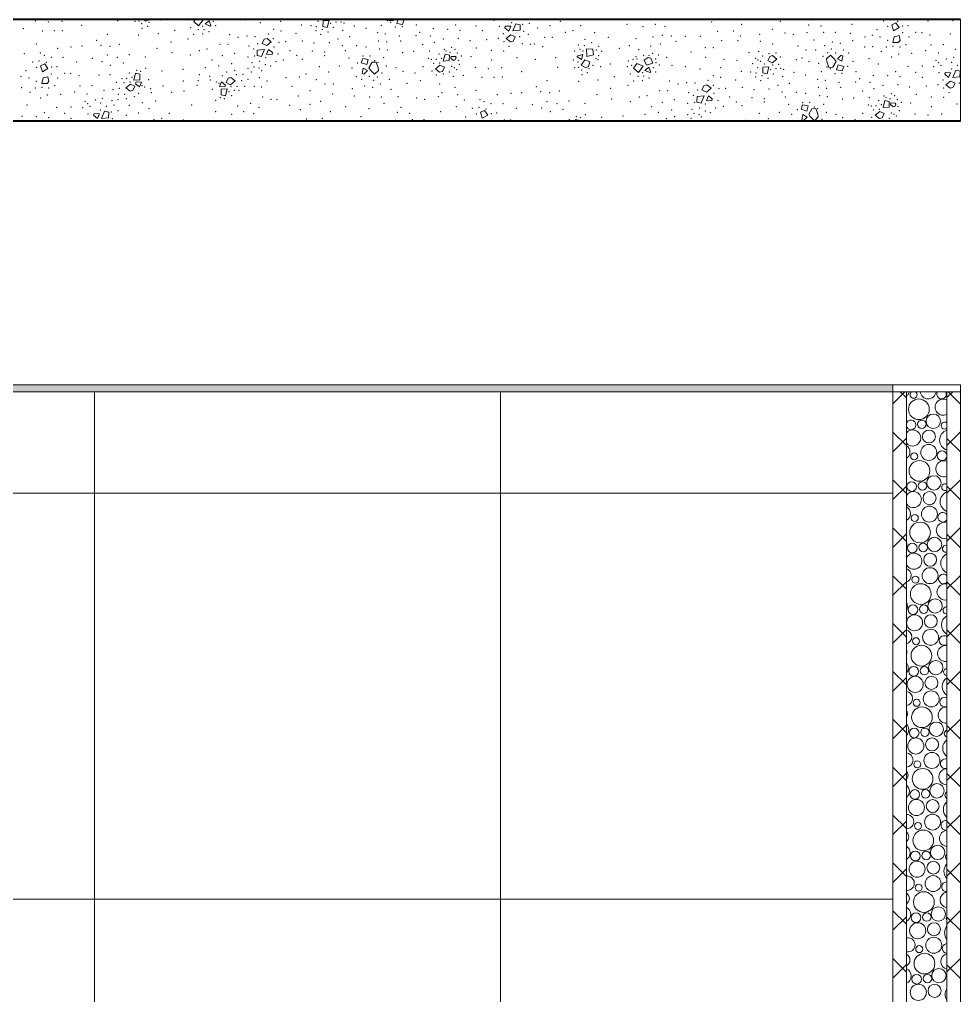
# Model space of a CAD drawing. Header units: metres. Extents: x -1.8 to 75.3, y -2 to 2.8.
# Drawn here: x 61.133 to 62.523, y 0.32 to 1.762 of the extents above; entities that cross this region are included whole.
import ezdxf

# ---------------------------------------------------------------- set-up
doc = ezdxf.new("R2010")
doc.units = ezdxf.units.M
doc.header["$MEASUREMENT"] = 0
for name, color, linetype in [('FORRO.EXEC', 7, 'Continuous'), ('LAJES.EST', 7, 'Continuous'), ('PAREDE CONSTRUIR', 7, 'Continuous')]:
    doc.layers.add(name, color=color, linetype=linetype)
for name, color, linetype, lineweight in [('FORRO.EXEC_Caneta_No__241', 7, 'Continuous', 13), ('LAJES.EST_Caneta_No__1', 7, 'Continuous', 40), ('LAJES.EST_Caneta_No__241', 7, 'Continuous', 13), ('PAREDE CONSTRUIR_Caneta_No__241', 7, 'Continuous', 13), ('PAREDE CONSTRUIR_Caneta_No__83', 84, 'Continuous', 0)]:
    doc.layers.add(name, color=color, linetype=linetype, lineweight=lineweight)
for name, color, linetype, lineweight, true_color in [('LAJES.EST_Caneta_No__97', 7, 'Continuous', 13, 0x6b6b6b), ('PAREDE CONSTRUIR_Caneta_No__96', 7, 'Continuous', 0, 0xb6b6b6), ('PAREDE CONSTRUIR_Caneta_No__97', 7, 'Continuous', 13, 0x6b6b6b)]:
    doc.layers.add(name, color=color, linetype=linetype, lineweight=lineweight, true_color=true_color)
pattern_1 = [(45, (11.349364, -1.938244), (-0.03535534, 0.03535534), []), (135, (11.349364, -1.938244), (0.03535534, 0.03535534), [])]

# ---------------------------------------------------------------- blocks, each defined once
blk = doc.blocks.new('*X214', base_point=(11.3494, -1.9382))
at = {"layer": 'LAJES.EST_Caneta_No__241', "color": 7, "linetype": 'Continuous', "lineweight": 13}
for p, q in [((61.32, 1.7592), (61.3154, 1.7618)), ((61.3239, 1.7608), (61.32, 1.7592)), ((61.3242, 1.7618), (61.3239, 1.7608)), ((61.3907, 1.7586), (61.3927, 1.7618)), ((61.4047, 1.7612), (61.3978, 1.7522)), ((61.4035, 1.7618), (61.4047, 1.7612)), ((61.4074, 1.7552), (61.4133, 1.7599)), ((61.4133, 1.7599), (61.416, 1.7528)), ((61.5814, 1.7516), (61.5817, 1.7599)), ((61.5817, 1.7599), (61.5904, 1.7605)), ((61.5904, 1.7605), (61.5879, 1.7502)), ((61.6784, 1.7618), (61.6791, 1.7597)), ((61.6791, 1.7597), (61.6851, 1.7601)), ((61.6851, 1.7601), (61.6861, 1.7618)), ((61.6906, 1.7559), (61.6922, 1.7618)), ((61.6979, 1.7618), (61.7011, 1.7607)), ((61.6988, 1.7544), (61.7011, 1.7607)), ((61.3907, 1.7586), (61.3978, 1.7522)), ((61.415, 1.7519), (61.4074, 1.7552)), ((61.416, 1.7528), (61.415, 1.7519)), ((61.5814, 1.7516), (61.5879, 1.7502)), ((61.6988, 1.7544), (61.6906, 1.7559)), ((61.8503, 1.7495), (61.8509, 1.7521)), ((61.8561, 1.7447), (61.8503, 1.7495)), ((61.8509, 1.7521), (61.8589, 1.7518)), ((61.8589, 1.7518), (61.8561, 1.7447)), ((61.8622, 1.7448), (61.8664, 1.7555)), ((61.8726, 1.7458), (61.8622, 1.7448)), ((61.8729, 1.7541), (61.8664, 1.7555)), ((61.8729, 1.7541), (61.8726, 1.7458)), ((62.4279, 1.7567), (62.4218, 1.7539)), ((62.4245, 1.745), (62.4218, 1.7539)), ((62.4326, 1.7498), (62.4245, 1.745)), ((62.4279, 1.7567), (62.4326, 1.7498)), ((61.4916, 1.7263), (61.4947, 1.7327)), ((61.4947, 1.7327), (61.4988, 1.7337)), ((61.4988, 1.7337), (61.5051, 1.7287)), ((61.8589, 1.7393), (61.852, 1.7337)), ((61.8584, 1.7287), (61.852, 1.7337)), ((61.8589, 1.7393), (61.8655, 1.7361)), ((61.8655, 1.7361), (61.8625, 1.7297)), ((62.4255, 1.7364), (62.4235, 1.7278)), ((62.4255, 1.7364), (62.4328, 1.7379)), ((62.4342, 1.7309), (62.4315, 1.7276)), ((62.4328, 1.7379), (62.4342, 1.7309)), ((61.4842, 1.7084), (61.4845, 1.7167)), ((61.4845, 1.7167), (61.495, 1.7176)), ((61.495, 1.7176), (61.4907, 1.7069)), ((61.4983, 1.7232), (61.4916, 1.7263)), ((61.4982, 1.7107), (61.5011, 1.7177)), ((61.4983, 1.7232), (61.5051, 1.7287)), ((61.5011, 1.7177), (61.5069, 1.7129)), ((61.8625, 1.7297), (61.8584, 1.7287)), ((61.9711, 1.7071), (61.9707, 1.7184)), ((61.9802, 1.7179), (61.9707, 1.7184)), ((61.9802, 1.7179), (61.9812, 1.7096)), ((62.4315, 1.7276), (62.4235, 1.7278)), ((61.4842, 1.7084), (61.4907, 1.7069)), ((61.5062, 1.7103), (61.4982, 1.7107)), ((61.5069, 1.7129), (61.5062, 1.7103)), ((61.6403, 1.7042), (61.638, 1.698)), ((61.6403, 1.7042), (61.6485, 1.7028)), ((61.6485, 1.7028), (61.6465, 1.6951)), ((61.7593, 1.7004), (61.7619, 1.7107)), ((61.7684, 1.7093), (61.7619, 1.7107)), ((61.7684, 1.7093), (61.768, 1.701)), ((61.7702, 1.7046), (61.7709, 1.7073)), ((61.7743, 1.7013), (61.7702, 1.7046)), ((61.7709, 1.7073), (61.7772, 1.707)), ((61.7743, 1.7013), (61.777, 1.7023)), ((61.7782, 1.7054), (61.777, 1.7023)), ((61.7782, 1.7054), (61.7772, 1.707)), ((61.957, 1.7065), (61.9571, 1.7078)), ((61.9635, 1.7027), (61.957, 1.7065)), ((61.9571, 1.7078), (61.9652, 1.71)), ((61.9682, 1.7024), (61.9628, 1.6945)), ((61.9652, 1.71), (61.9635, 1.7027)), ((61.9682, 1.7024), (61.9758, 1.699)), ((61.9812, 1.7096), (61.9711, 1.7071)), ((62.0559, 1.7018), (62.0618, 1.7058)), ((62.0597, 1.6944), (62.0559, 1.7018)), ((62.0618, 1.7058), (62.0658, 1.7047)), ((62.0658, 1.7047), (62.0688, 1.6972)), ((62.2386, 1.701), (62.2417, 1.7073)), ((62.2417, 1.7073), (62.2458, 1.7084)), ((62.2453, 1.6978), (62.2521, 1.7033)), ((62.2458, 1.7084), (62.2521, 1.7033)), ((62.3255, 1.7037), (62.3313, 1.7093)), ((62.3259, 1.6995), (62.3255, 1.7037)), ((62.3313, 1.7093), (62.3374, 1.703)), ((62.3374, 1.703), (62.3395, 1.6995)), ((62.3416, 1.7038), (62.3471, 1.7089)), ((62.3482, 1.7001), (62.3416, 1.7038)), ((62.3471, 1.7089), (62.3497, 1.7079)), ((62.3497, 1.7079), (62.3482, 1.7001)), ((61.1703, 1.6961), (61.1642, 1.6933)), ((61.167, 1.6844), (61.1642, 1.6933)), ((61.175, 1.6892), (61.167, 1.6844)), ((61.1703, 1.6961), (61.175, 1.6892)), ((61.6465, 1.6951), (61.638, 1.698)), ((61.6393, 1.6821), (61.6407, 1.69)), ((61.6407, 1.69), (61.6473, 1.6862)), ((61.654, 1.6986), (61.6494, 1.6906)), ((61.6516, 1.6871), (61.6494, 1.6906)), ((61.6577, 1.6808), (61.6516, 1.6871)), ((61.66, 1.6989), (61.654, 1.6986)), ((61.663, 1.6905), (61.66, 1.6989)), ((61.663, 1.6905), (61.6635, 1.6863)), ((61.7543, 1.6945), (61.7475, 1.6889)), ((61.7538, 1.6839), (61.7475, 1.6889)), ((61.7543, 1.6945), (61.761, 1.6913)), ((61.761, 1.6913), (61.7579, 1.685)), ((61.768, 1.701), (61.7593, 1.7004)), ((61.9699, 1.6906), (61.9628, 1.6945)), ((61.9737, 1.6922), (61.9699, 1.6906)), ((61.9758, 1.699), (61.9737, 1.6922)), ((62.0405, 1.69), (62.045, 1.697)), ((62.0405, 1.69), (62.0476, 1.6836)), ((62.045, 1.697), (62.0545, 1.6926)), ((62.0545, 1.6926), (62.0476, 1.6836)), ((62.0572, 1.6866), (62.0631, 1.6913)), ((62.0597, 1.6944), (62.0688, 1.6972)), ((62.0631, 1.6913), (62.0658, 1.6842)), ((62.2312, 1.683), (62.2316, 1.6913)), ((62.2316, 1.6913), (62.2403, 1.6919)), ((62.2403, 1.6919), (62.2377, 1.6816)), ((62.2453, 1.6978), (62.2386, 1.701)), ((62.3259, 1.6995), (62.3289, 1.6911)), ((62.3289, 1.6911), (62.3349, 1.6915)), ((62.3349, 1.6915), (62.3395, 1.6995)), ((62.3404, 1.6873), (62.3425, 1.695)), ((62.3486, 1.6858), (62.3404, 1.6873)), ((62.3425, 1.695), (62.3509, 1.6921)), ((62.3486, 1.6858), (62.3509, 1.6921)), ((61.168, 1.6758), (61.1659, 1.6672)), ((61.168, 1.6758), (61.1752, 1.6773)), ((61.1752, 1.6773), (61.1766, 1.6703)), ((61.302, 1.6722), (61.3046, 1.6825)), ((61.3107, 1.6727), (61.302, 1.6722)), ((61.3111, 1.681), (61.3046, 1.6825)), ((61.3111, 1.681), (61.3107, 1.6727)), ((61.4383, 1.6686), (61.4414, 1.675)), ((61.4414, 1.675), (61.4455, 1.676)), ((61.4455, 1.676), (61.4518, 1.671)), ((61.6418, 1.6811), (61.6393, 1.6821)), ((61.6473, 1.6862), (61.6418, 1.6811)), ((61.6635, 1.6863), (61.6577, 1.6808)), ((61.7579, 1.685), (61.7538, 1.6839)), ((62.0648, 1.6833), (62.0572, 1.6866)), ((62.0658, 1.6842), (62.0648, 1.6833)), ((62.2312, 1.683), (62.2377, 1.6816)), ((62.5001, 1.6809), (62.5008, 1.6835)), ((62.5059, 1.6761), (62.5001, 1.6809)), ((62.5008, 1.6835), (62.5087, 1.6832)), ((62.5087, 1.6832), (62.5059, 1.6761)), ((62.512, 1.6762), (62.5163, 1.6869)), ((62.5224, 1.6772), (62.512, 1.6762)), ((62.5228, 1.6855), (62.5163, 1.6869)), ((62.5228, 1.6855), (62.5224, 1.6772)), ((61.174, 1.667), (61.1659, 1.6672)), ((61.1766, 1.6703), (61.174, 1.667)), ((61.297, 1.6663), (61.2902, 1.6607)), ((61.2965, 1.6557), (61.2902, 1.6607)), ((61.297, 1.6663), (61.3037, 1.6631)), ((61.3037, 1.6631), (61.3006, 1.6567)), ((61.3046, 1.6669), (61.3053, 1.6695)), ((61.3104, 1.6621), (61.3046, 1.6669)), ((61.3053, 1.6695), (61.3132, 1.6691)), ((61.3132, 1.6691), (61.3104, 1.6621)), ((61.4288, 1.6626), (61.4316, 1.6696)), ((61.4367, 1.6622), (61.4288, 1.6626)), ((61.4309, 1.6507), (61.4313, 1.659)), ((61.4313, 1.659), (61.44, 1.6595)), ((61.4316, 1.6696), (61.4374, 1.6648)), ((61.4374, 1.6648), (61.4367, 1.6622)), ((61.44, 1.6595), (61.4374, 1.6492)), ((61.445, 1.6654), (61.4383, 1.6686)), ((61.445, 1.6654), (61.4518, 1.671)), ((62.1414, 1.6577), (62.1445, 1.6641)), ((62.1445, 1.6641), (62.1486, 1.6651)), ((62.1481, 1.6546), (62.1549, 1.6601)), ((62.1486, 1.6651), (62.1549, 1.6601)), ((62.5087, 1.6707), (62.5019, 1.6651)), ((62.5082, 1.6601), (62.5019, 1.6651)), ((62.5123, 1.6611), (62.5082, 1.6601)), ((62.5087, 1.6707), (62.5153, 1.6675)), ((62.5153, 1.6675), (62.5123, 1.6611)), ((61.3006, 1.6567), (61.2965, 1.6557)), ((61.4309, 1.6507), (61.4374, 1.6492)), ((62.134, 1.6398), (62.1343, 1.6481)), ((62.1343, 1.6481), (62.1448, 1.649)), ((62.1448, 1.649), (62.1405, 1.6384)), ((62.1481, 1.6546), (62.1414, 1.6577)), ((62.1481, 1.6421), (62.1509, 1.6491)), ((62.1509, 1.6491), (62.1567, 1.6444)), ((62.1567, 1.6444), (62.156, 1.6417)), ((62.134, 1.6398), (62.1405, 1.6384)), ((62.156, 1.6417), (62.1481, 1.6421)), ((62.2901, 1.6356), (62.2879, 1.6294)), ((62.2963, 1.6265), (62.2879, 1.6294)), ((62.2901, 1.6356), (62.2983, 1.6342)), ((62.2983, 1.6342), (62.2963, 1.6265)), ((62.3039, 1.63), (62.2993, 1.622)), ((62.3099, 1.6303), (62.3039, 1.63)), ((62.3128, 1.6219), (62.3099, 1.6303)), ((62.4091, 1.6318), (62.4117, 1.6421)), ((62.4178, 1.6324), (62.4091, 1.6318)), ((62.4182, 1.6407), (62.4117, 1.6421)), ((62.4182, 1.6407), (62.4178, 1.6324)), ((62.42, 1.636), (62.4207, 1.6387)), ((62.4241, 1.6327), (62.42, 1.636)), ((62.4207, 1.6387), (62.427, 1.6384)), ((62.4241, 1.6327), (62.4268, 1.6337)), ((62.4281, 1.6368), (62.4268, 1.6337)), ((62.4281, 1.6368), (62.427, 1.6384)), ((61.2425, 1.6203), (61.2432, 1.6229)), ((61.2483, 1.6156), (61.2425, 1.6203)), ((61.2432, 1.6229), (61.2511, 1.6226)), ((61.2511, 1.6226), (61.2483, 1.6156)), ((61.2544, 1.6156), (61.2587, 1.6263)), ((61.2648, 1.6166), (61.2544, 1.6156)), ((61.2652, 1.6249), (61.2587, 1.6263)), ((61.2652, 1.6249), (61.2648, 1.6166)), ((61.8201, 1.6275), (61.8141, 1.6247)), ((61.8168, 1.6158), (61.8141, 1.6247)), ((61.8249, 1.6206), (61.8168, 1.6158)), ((61.8201, 1.6275), (61.8249, 1.6206)), ((62.2891, 1.6135), (62.2906, 1.6214)), ((62.2906, 1.6214), (62.2971, 1.6176)), ((62.2971, 1.6176), (62.2916, 1.6125)), ((62.3014, 1.6185), (62.2993, 1.622)), ((62.3075, 1.6122), (62.3014, 1.6185)), ((62.3133, 1.6178), (62.3075, 1.6122)), ((62.3128, 1.6219), (62.3133, 1.6178)), ((62.4041, 1.6259), (62.3973, 1.6203)), ((62.4036, 1.6153), (62.3973, 1.6203)), ((62.4077, 1.6164), (62.4036, 1.6153)), ((62.4041, 1.6259), (62.4108, 1.6227)), ((62.4108, 1.6227), (62.4077, 1.6164)), ((61.9539, 1.6118), (61.9544, 1.6139)), ((61.9609, 1.6124), (61.9544, 1.6139)), ((61.9609, 1.6124), (61.9609, 1.6118)), ((62.2916, 1.6125), (62.2891, 1.6135))]:
    blk.add_line(p, q, dxfattribs=at)
for p in [(61.1566, 1.7596), (61.1958, 1.7593), (61.2782, 1.7599), (61.3038, 1.7591), (61.3097, 1.7595), (61.3418, 1.7608), (61.3816, 1.7608), (61.4197, 1.7591), (61.4671, 1.7608), (61.6765, 1.7602), (61.7067, 1.7613), (61.796, 1.7613), (61.8341, 1.7605), (62.0949, 1.7613), (62.3044, 1.761), (62.4101, 1.7598), (62.4195, 1.7611), (62.4752, 1.7597), (62.5124, 1.7601), (61.139, 1.748), (61.1668, 1.7448), (61.1759, 1.7579), (61.1845, 1.7451), (61.1964, 1.7452), (61.2252, 1.7533), (61.3138, 1.7557), (61.3142, 1.7487), (61.3224, 1.7518), (61.3246, 1.7577), (61.3622, 1.746), (61.3859, 1.7499), (61.3972, 1.7466), (61.4038, 1.7517), (61.4057, 1.7468), (61.4231, 1.7529), (61.4888, 1.7571), (61.5086, 1.7472), (61.5192, 1.7591), (61.5194, 1.7448), (61.5497, 1.7538), (61.5638, 1.7529), (61.5711, 1.7455), (61.5717, 1.7512), (61.574, 1.759), (61.5804, 1.7475), (61.5931, 1.7563), (61.5968, 1.7501), (61.6009, 1.7579), (61.6081, 1.7582), (61.6108, 1.7458), (61.6125, 1.7567), (61.6277, 1.7523), (61.6449, 1.7486), (61.6678, 1.7534), (61.6815, 1.7576), (61.6884, 1.7506), (61.6987, 1.751), (61.7193, 1.7535), (61.7446, 1.748), (61.7658, 1.7473), (61.7776, 1.7535), (61.784, 1.7458), (61.8074, 1.7523), (61.8171, 1.7451), (61.8421, 1.7516), (61.8604, 1.7571), (61.8764, 1.7544), (61.8866, 1.7561), (61.8989, 1.7491), (61.9169, 1.7527), (61.9322, 1.7591), (61.9508, 1.7451), (61.9621, 1.7525), (62.0308, 1.7545), (62.0545, 1.751), (62.0723, 1.7548), (62.0869, 1.7517), (62.1557, 1.7579), (62.188, 1.745), (62.2, 1.7546), (62.2454, 1.7474), (62.2574, 1.7591), (62.2993, 1.7536), (62.3175, 1.7522), (62.3633, 1.7546), (62.4003, 1.7468), (62.416, 1.7515), (62.4304, 1.759), (62.4379, 1.752), (62.446, 1.7528), (61.2469, 1.7312), (61.2628, 1.74), (61.3094, 1.7389), (61.3382, 1.7408), (61.3823, 1.7332), (61.3906, 1.7397), (61.4035, 1.7402), (61.4132, 1.7439), (61.4438, 1.7393), (61.456, 1.7352), (61.4691, 1.7373), (61.4812, 1.7365), (61.5007, 1.7403), (61.5083, 1.7333), (61.5415, 1.7412), (61.5783, 1.7401), (61.5891, 1.7434), (61.6038, 1.7329), (61.6209, 1.7362), (61.6625, 1.7422), (61.6738, 1.7405), (61.6943, 1.7376), (61.7187, 1.738), (61.7245, 1.7428), (61.7399, 1.7376), (61.7591, 1.7332), (61.7813, 1.734), (61.7986, 1.7307), (61.8231, 1.7321), (61.8405, 1.7342), (61.848, 1.7411), (61.8721, 1.7365), (61.8781, 1.7443), (61.8851, 1.7401), (61.9088, 1.7356), (61.9205, 1.7356), (61.9396, 1.7427), (61.9684, 1.7327), (61.983, 1.7424), (62.0033, 1.7356), (62.0439, 1.7335), (62.0691, 1.736), (62.0829, 1.7386), (62.0964, 1.7372), (62.1169, 1.737), (62.1392, 1.737), (62.1648, 1.7442), (62.1705, 1.7307), (62.1949, 1.7307), (62.1979, 1.7373), (62.2266, 1.7398), (62.2641, 1.7417), (62.2763, 1.7398), (62.2965, 1.7421), (62.3069, 1.7313), (62.3211, 1.7428), (62.3385, 1.7429), (62.3609, 1.7412), (62.3642, 1.7304), (62.3824, 1.736), (62.393, 1.7383), (62.4047, 1.7361), (62.4158, 1.7312), (62.4378, 1.7421), (62.4473, 1.736), (62.4573, 1.7427), (62.4664, 1.7424), (62.4784, 1.7391), (62.5084, 1.7402), (61.158, 1.7257), (61.1893, 1.7194), (61.2094, 1.7213), (61.2255, 1.7224), (61.2534, 1.7237), (61.2668, 1.7223), (61.2806, 1.7249), (61.3365, 1.7192), (61.3568, 1.7287), (61.4102, 1.7181), (61.4292, 1.7253), (61.441, 1.7252), (61.472, 1.7224), (61.479, 1.7182), (61.4851, 1.726), (61.5092, 1.7214), (61.5167, 1.7282), (61.5266, 1.7288), (61.5512, 1.7302), (61.5684, 1.7269), (61.5907, 1.7277), (61.6099, 1.7233), (61.6147, 1.7159), (61.6311, 1.7229), (61.6449, 1.7211), (61.6634, 1.7302), (61.6654, 1.7181), (61.6758, 1.7284), (61.6767, 1.7165), (61.6964, 1.7302), (61.7288, 1.7247), (61.746, 1.728), (61.7606, 1.7175), (61.7715, 1.7208), (61.7766, 1.7178), (61.8083, 1.7197), (61.8304, 1.7161), (61.8489, 1.7291), (61.8564, 1.7222), (61.8759, 1.7259), (61.888, 1.7252), (61.8938, 1.7257), (61.906, 1.7216), (61.9587, 1.7241), (61.9612, 1.7176), (61.9677, 1.7231), (61.9785, 1.7276), (61.9853, 1.7165), (61.9887, 1.7219), (62.0196, 1.7193), (62.0341, 1.7232), (62.0479, 1.7171), (62.0658, 1.7224), (62.08, 1.7254), (62.1029, 1.7297), (62.1463, 1.7203), (62.1583, 1.7203), (62.2279, 1.7295), (62.2458, 1.7256), (62.2832, 1.7226), (62.295, 1.7166), (62.3096, 1.7168), (62.3228, 1.7233), (62.3325, 1.7181), (62.3339, 1.7285), (62.3461, 1.7266), (62.3503, 1.7168), (62.3816, 1.7214), (62.3937, 1.7215), (62.414, 1.7212), (62.4238, 1.7222), (62.434, 1.7213), (62.4427, 1.7247), (62.48, 1.7242), (62.498, 1.7247), (62.5157, 1.7178), (61.1404, 1.7114), (61.1637, 1.7121), (61.1698, 1.7089), (61.1799, 1.7059), (61.1976, 1.7061), (61.2409, 1.7045), (61.2629, 1.7092), (61.2775, 1.7061), (61.2953, 1.7099), (61.3189, 1.7063), (61.3584, 1.7128), (61.3857, 1.7091), (61.399, 1.7158), (61.4175, 1.7018), (61.4329, 1.7082), (61.4509, 1.7117), (61.4706, 1.7064), (61.4808, 1.708), (61.4968, 1.7053), (61.5151, 1.7108), (61.523, 1.702), (61.5327, 1.7158), (61.5424, 1.7086), (61.5509, 1.7029), (61.5657, 1.7151), (61.5839, 1.7083), (61.584, 1.7136), (61.6199, 1.7051), (61.6404, 1.7077), (61.6508, 1.708), (61.6714, 1.7052), (61.6993, 1.7129), (61.7156, 1.7146), (61.7373, 1.7042), (61.739, 1.7151), (61.7417, 1.7027), (61.7489, 1.703), (61.7529, 1.7107), (61.7567, 1.7046), (61.7634, 1.715), (61.7694, 1.7134), (61.7802, 1.7121), (61.786, 1.708), (61.8001, 1.7071), (61.8305, 1.7018), (61.8486, 1.7152), (61.8684, 1.7054), (61.8952, 1.703), (61.9251, 1.7052), (61.9516, 1.7019), (61.9536, 1.7151), (61.9657, 1.715), (61.9849, 1.7046), (61.9879, 1.7026), (61.989, 1.7084), (61.9931, 1.7148), (62.0397, 1.7029), (62.0442, 1.7067), (62.0453, 1.7032), (62.0555, 1.7087), (62.0632, 1.7087), (62.0686, 1.7119), (62.0729, 1.7034), (62.0769, 1.7092), (62.0894, 1.7057), (62.125, 1.7137), (62.1469, 1.7061), (62.1739, 1.703), (62.2108, 1.7129), (62.2207, 1.7044), (62.2241, 1.7019), (62.2254, 1.7146), (62.2313, 1.7079), (62.2404, 1.7111), (62.2506, 1.7124), (62.2572, 1.7065), (62.2809, 1.7026), (62.2894, 1.7048), (62.3201, 1.7073), (62.3271, 1.713), (62.3391, 1.7123), (62.358, 1.7125), (62.3884, 1.7038), (62.4064, 1.7148), (62.4218, 1.7064), (62.4319, 1.711), (62.4513, 1.7117), (62.4721, 1.7155), (62.4906, 1.7121), (62.5027, 1.7035), (62.5131, 1.7061), (61.1525, 1.6992), (61.1584, 1.6909), (61.162, 1.7005), (61.1728, 1.6984), (61.1804, 1.6914), (61.1885, 1.6922), (61.2176, 1.6991), (61.2548, 1.6996), (61.2673, 1.694), (61.2865, 1.6975), (61.3193, 1.6895), (61.3748, 1.688), (61.4075, 1.6904), (61.4272, 1.693), (61.4468, 1.6965), (61.4706, 1.6898), (61.4768, 1.6978), (61.4798, 1.6916), (61.4871, 1.6899), (61.4882, 1.6998), (61.4965, 1.6951), (61.5041, 1.6929), (61.5121, 1.6996), (61.5763, 1.6919), (61.6059, 1.6932), (61.6242, 1.6903), (61.6324, 1.6973), (61.6577, 1.701), (61.6627, 1.6985), (61.6752, 1.693), (61.6895, 1.6904), (61.7293, 1.6919), (61.7449, 1.6969), (61.7537, 1.6975), (61.7715, 1.6924), (61.7755, 1.6904), (61.7789, 1.6878), (61.7813, 1.7014), (61.7831, 1.6956), (61.8064, 1.691), (61.8257, 1.6893), (61.8456, 1.6907), (61.928, 1.6913), (61.9536, 1.6905), (61.9581, 1.6992), (61.9595, 1.6909), (61.9636, 1.6871), (61.9744, 1.6891), (61.9804, 1.6939), (61.9917, 1.6922), (62.0061, 1.6961), (62.0314, 1.6922), (62.0325, 1.7005), (62.0375, 1.6943), (62.0695, 1.6905), (62.0736, 1.6979), (62.0784, 1.6945), (62.0974, 1.6939), (62.1169, 1.6922), (62.1386, 1.6885), (62.169, 1.6905), (62.1932, 1.7013), (62.2164, 1.6967), (62.2238, 1.6904), (62.2281, 1.6999), (62.2336, 1.6961), (62.2429, 1.6877), (62.2459, 1.6948), (62.2507, 1.6893), (62.2547, 1.6954), (62.2579, 1.6896), (62.2623, 1.6881), (62.2994, 1.6997), (62.3138, 1.697), (62.3263, 1.6916), (62.3313, 1.6891), (62.3565, 1.6927), (62.3648, 1.6998), (62.402, 1.6959), (62.4458, 1.6927), (62.4669, 1.6933), (62.4839, 1.6919), (62.4874, 1.7013), (62.4912, 1.6978), (62.4948, 1.6943), (62.5102, 1.6885), (62.5105, 1.6987), (62.5188, 1.694), (61.1354, 1.6777), (61.1427, 1.6862), (61.1472, 1.6755), (61.1802, 1.6815), (61.1897, 1.6754), (61.1998, 1.6821), (61.2088, 1.6818), (61.2208, 1.6786), (61.2508, 1.6796), (61.2669, 1.6805), (61.2844, 1.6744), (61.2916, 1.6747), (61.2956, 1.6825), (61.2994, 1.6764), (61.3061, 1.6867), (61.3121, 1.6852), (61.324, 1.6731), (61.3437, 1.6857), (61.3987, 1.6802), (61.4141, 1.6778), (61.4327, 1.6789), (61.4392, 1.6841), (61.4512, 1.6867), (61.4534, 1.6804), (61.4631, 1.6807), (61.4708, 1.6735), (61.4756, 1.6842), (61.4877, 1.6757), (61.4909, 1.6864), (61.527, 1.676), (61.5464, 1.6768), (61.5565, 1.6814), (61.5719, 1.673), (61.5899, 1.684), (61.631, 1.6775), (61.6386, 1.6733), (61.6498, 1.6777), (61.6618, 1.677), (61.6688, 1.6827), (61.6794, 1.6732), (61.6996, 1.6852), (61.7177, 1.6826), (61.7424, 1.6858), (61.7489, 1.6799), (61.7592, 1.6812), (61.7683, 1.6844), (61.7742, 1.6777), (61.7888, 1.6794), (61.8166, 1.6762), (61.8343, 1.6765), (61.8463, 1.6766), (61.875, 1.6847), (61.964, 1.6801), (61.9722, 1.6832), (62.012, 1.6774), (62.0357, 1.6813), (62.047, 1.678), (62.0536, 1.6831), (62.0555, 1.6782), (62.063, 1.6753), (62.0729, 1.6843), (62.1584, 1.6786), (62.1692, 1.6762), (62.1913, 1.6726), (62.1995, 1.6852), (62.2136, 1.6843), (62.2209, 1.6769), (62.2215, 1.6826), (62.2302, 1.6789), (62.2389, 1.6748), (62.2467, 1.6815), (62.2606, 1.6772), (62.2775, 1.6837), (62.2947, 1.68), (62.3123, 1.6736), (62.3176, 1.6849), (62.3382, 1.682), (62.3485, 1.6824), (62.3691, 1.6849), (62.3743, 1.6742), (62.3944, 1.6794), (62.4156, 1.6787), (62.4274, 1.6849), (62.4339, 1.6772), (62.4572, 1.6837), (62.4669, 1.6765), (62.4919, 1.683), (61.1361, 1.6609), (61.1564, 1.6606), (61.1582, 1.6706), (61.1662, 1.6616), (61.1764, 1.6607), (61.1851, 1.6641), (61.2224, 1.6636), (61.2404, 1.6641), (61.2712, 1.6582), (61.276, 1.6689), (61.2805, 1.6602), (61.2876, 1.6686), (61.2964, 1.6693), (61.3142, 1.6641), (61.3182, 1.6621), (61.327, 1.6594), (61.3449, 1.6637), (61.375, 1.6709), (61.3952, 1.6645), (61.3972, 1.6714), (61.415, 1.6723), (61.418, 1.6586), (61.4238, 1.6696), (61.4278, 1.6676), (61.4456, 1.6624), (61.4544, 1.6631), (61.4615, 1.6715), (61.466, 1.6628), (61.4803, 1.6631), (61.4909, 1.662), (61.4988, 1.6707), (61.5356, 1.6631), (61.5846, 1.6663), (61.5967, 1.6664), (61.6248, 1.6596), (61.6429, 1.6634), (61.6551, 1.6615), (61.6565, 1.672), (61.6661, 1.6667), (61.6821, 1.6587), (61.7058, 1.6674), (61.7252, 1.6713), (61.7538, 1.6667), (61.7764, 1.6616), (61.8967, 1.6626), (61.9126, 1.6714), (61.9592, 1.6704), (61.988, 1.6722), (62.0066, 1.6601), (62.0321, 1.6646), (62.0404, 1.6711), (62.0533, 1.6716), (62.0936, 1.6707), (62.1058, 1.6666), (62.1189, 1.6687), (62.131, 1.6679), (62.1505, 1.6717), (62.1581, 1.6647), (62.1665, 1.6596), (62.1764, 1.6602), (62.201, 1.6616), (62.2182, 1.6583), (62.2281, 1.6715), (62.2405, 1.6591), (62.2536, 1.6643), (62.2707, 1.6676), (62.3132, 1.6616), (62.3236, 1.6719), (62.3256, 1.6599), (62.3441, 1.669), (62.3462, 1.6616), (62.3685, 1.6694), (62.3897, 1.669), (62.3958, 1.6594), (62.4089, 1.6646), (62.4311, 1.6654), (62.4484, 1.6621), (62.473, 1.6635), (62.4903, 1.6656), (62.4978, 1.6725), (62.4987, 1.6605), (62.5219, 1.6679), (61.1488, 1.6542), (61.1642, 1.6458), (61.1743, 1.6504), (61.1937, 1.6511), (61.2145, 1.6549), (61.233, 1.6515), (61.2555, 1.6455), (61.2582, 1.6572), (61.2789, 1.651), (61.2886, 1.6513), (61.2908, 1.645), (61.3028, 1.6476), (61.3093, 1.6528), (61.3279, 1.6539), (61.358, 1.654), (61.3764, 1.6562), (61.4299, 1.6465), (61.4359, 1.645), (61.4426, 1.6553), (61.4464, 1.6492), (61.4504, 1.657), (61.4576, 1.6573), (61.4926, 1.6471), (61.5046, 1.6438), (61.5449, 1.649), (61.5625, 1.6565), (61.5959, 1.6518), (61.628, 1.6489), (61.6504, 1.6471), (61.6679, 1.6472), (61.6925, 1.648), (61.7197, 1.6457), (61.7319, 1.6438), (61.7517, 1.648), (61.7574, 1.6537), (61.7804, 1.6505), (61.8078, 1.6571), (61.8391, 1.6508), (61.8593, 1.6527), (61.8753, 1.6538), (61.9032, 1.6551), (61.9166, 1.6537), (61.9305, 1.6563), (61.9863, 1.6506), (62.0082, 1.6442), (62.0488, 1.6472), (62.06, 1.6495), (62.079, 1.6567), (62.0908, 1.6567), (62.1218, 1.6538), (62.1288, 1.6496), (62.1349, 1.6574), (62.159, 1.6528), (62.1825, 1.6472), (62.2155, 1.6465), (62.2338, 1.645), (62.2597, 1.6547), (62.2645, 1.6473), (62.2809, 1.6543), (62.2947, 1.6525), (62.3152, 1.6495), (62.3265, 1.6479), (62.3491, 1.6443), (62.3654, 1.646), (62.3787, 1.6561), (62.3888, 1.6465), (62.4104, 1.6489), (62.4132, 1.6464), (62.4192, 1.6448), (62.4213, 1.6522), (62.4264, 1.6492), (62.4581, 1.6511), (62.4802, 1.6475), (62.4984, 1.6466), (62.5063, 1.6536), (61.1444, 1.6353), (61.1882, 1.6321), (61.2093, 1.6327), (61.2263, 1.6313), (61.2298, 1.6407), (61.2336, 1.6373), (61.2372, 1.6337), (61.2451, 1.6429), (61.2529, 1.6382), (61.2612, 1.6334), (61.2696, 1.6417), (61.2725, 1.6354), (61.2788, 1.6435), (61.2952, 1.6352), (61.3148, 1.6387), (61.3245, 1.6299), (61.3345, 1.6413), (61.3876, 1.6355), (61.4227, 1.6422), (61.4555, 1.6342), (61.4747, 1.6377), (61.4872, 1.6322), (61.5136, 1.6435), (61.5323, 1.6349), (61.5623, 1.6363), (61.578, 1.641), (61.615, 1.6332), (61.6496, 1.6299), (61.6715, 1.6378), (61.6966, 1.6318), (61.7783, 1.6332), (61.7903, 1.6428), (61.8023, 1.6306), (61.8118, 1.6319), (61.8135, 1.6435), (61.8196, 1.6403), (61.8226, 1.6298), (61.8298, 1.6373), (61.8474, 1.6376), (61.8674, 1.6305), (61.8907, 1.6359), (61.9047, 1.631), (61.9127, 1.6406), (61.9273, 1.6375), (61.9451, 1.6413), (61.9687, 1.6377), (62.0355, 1.6405), (62.0673, 1.6332), (62.0827, 1.6396), (62.1007, 1.6431), (62.1204, 1.6378), (62.1306, 1.6394), (62.138, 1.6312), (62.1466, 1.6367), (62.1619, 1.631), (62.1649, 1.6422), (62.1729, 1.6334), (62.1922, 1.64), (62.2007, 1.6343), (62.2337, 1.6398), (62.2697, 1.6365), (62.2902, 1.6391), (62.3006, 1.6394), (62.3075, 1.6324), (62.3125, 1.6299), (62.3212, 1.6366), (62.3871, 1.6356), (62.3915, 1.6341), (62.3987, 1.6344), (62.4027, 1.6421), (62.4065, 1.636), (62.4301, 1.6435), (62.4311, 1.6328), (62.4358, 1.6394), (62.4499, 1.6385), (62.4803, 1.6332), (62.5182, 1.6368), (61.1368, 1.6188), (61.158, 1.6181), (61.1698, 1.6243), (61.1763, 1.6166), (61.1996, 1.6231), (61.2093, 1.6159), (61.2343, 1.6224), (61.2526, 1.6279), (61.2686, 1.6253), (61.2704, 1.6151), (61.2788, 1.6269), (61.2911, 1.62), (61.3091, 1.6235), (61.343, 1.6159), (61.3543, 1.6233), (61.4231, 1.6254), (61.4467, 1.6218), (61.4645, 1.6256), (61.4791, 1.6225), (61.5479, 1.6287), (61.5571, 1.615), (61.5803, 1.6158), (61.5922, 1.6254), (61.6376, 1.6182), (61.6915, 1.6245), (61.7097, 1.623), (61.7556, 1.6254), (61.7925, 1.6176), (61.8082, 1.6223), (61.8302, 1.6228), (61.8383, 1.6236), (61.9172, 1.6254), (61.9363, 1.6289), (61.9559, 1.6181), (61.9619, 1.6166), (61.9691, 1.621), (61.9935, 1.6171), (62.0246, 1.6194), (62.0573, 1.6218), (62.077, 1.6244), (62.089, 1.6155), (62.0966, 1.6279), (62.101, 1.6181), (62.1204, 1.6212), (62.1254, 1.6157), (62.1266, 1.6292), (62.1296, 1.623), (62.1369, 1.6213), (62.1407, 1.6178), (62.1463, 1.6265), (62.1539, 1.6243), (62.2261, 1.6233), (62.2397, 1.6154), (62.2557, 1.6246), (62.274, 1.6217), (62.2823, 1.6287), (62.325, 1.6244), (62.3394, 1.6218), (62.3494, 1.6166), (62.3791, 1.6233), (62.3922, 1.6172), (62.3947, 1.6283), (62.4035, 1.6289), (62.4181, 1.6158), (62.4213, 1.6238), (62.4253, 1.6218), (62.4287, 1.6193), (62.433, 1.627), (62.4562, 1.6224), (62.4755, 1.6207), (62.4955, 1.6221), (61.2402, 1.6119), (61.3318, 1.6136), (61.3753, 1.6132), (61.6563, 1.6125), (61.6887, 1.6129), (61.7133, 1.6137), (61.7308, 1.6137), (61.7532, 1.612), (61.83, 1.6129), (61.8496, 1.6135), (61.8586, 1.6132), (61.9167, 1.6119), (61.9454, 1.6139), (62.1032, 1.6118), (62.1129, 1.6121), (62.2063, 1.6128), (62.3186, 1.6141), (62.3675, 1.614), (62.409, 1.6126)]:
    blk.add_point(p, dxfattribs=at)
blk = doc.blocks.new('*X215', base_point=(11.3494, -1.9382))
at = {"layer": 'PAREDE CONSTRUIR_Caneta_No__96', "color": 253, "linetype": 'Continuous', "lineweight": 0, "true_color": 0xb6b6b6}
for centre, radius in [((62.4619, 1.1859), 0.0153), ((62.4663, 1.1637), 0.00627), ((62.4832, 1.1682), 0.0106), ((62.4768, 1.1457), 0.00959), ((62.4765, 1.1221), 0.0118), ((62.455, 1.1163), 0.00517), ((62.4628, 1.0949), 0.0153), ((62.4841, 1.0772), 0.0106), ((62.4513, 1.0718), 0.00715), ((62.4672, 1.0727), 0.00627), ((62.4777, 1.0547), 0.00959), ((62.4775, 1.0311), 0.0118), ((62.4559, 1.0253), 0.00517), ((62.4637, 1.0039), 0.0153), ((62.485, 0.9862), 0.0106), ((62.4522, 0.9808), 0.00715), ((62.4682, 0.9817), 0.00627), ((62.4786, 0.9637), 0.00959), ((62.4784, 0.9401), 0.0118), ((62.4569, 0.9343), 0.00517), ((62.4647, 0.9129), 0.0153), ((62.4531, 0.8898), 0.00715), ((62.4691, 0.8907), 0.00627), ((62.4859, 0.8952), 0.0106), ((62.4556, 0.8705), 0.0119), ((62.4796, 0.8727), 0.00959), ((62.4793, 0.8491), 0.0118), ((62.4656, 0.8219), 0.0153), ((62.4578, 0.8433), 0.00517), ((62.4869, 0.8042), 0.0106), ((62.4541, 0.7988), 0.00715), ((62.47, 0.7997), 0.00627), ((62.4565, 0.7795), 0.0119), ((62.4805, 0.7817), 0.00959), ((62.4802, 0.7581), 0.0118), ((62.4587, 0.7523), 0.00517), ((62.4665, 0.7309), 0.0153), ((62.4878, 0.7132), 0.0106), ((62.455, 0.7078), 0.00715), ((62.4709, 0.7087), 0.00627), ((62.4574, 0.6885), 0.0119), ((62.4814, 0.6907), 0.00959), ((62.4812, 0.6671), 0.0118), ((62.4596, 0.6613), 0.00517), ((62.4674, 0.6399), 0.0153), ((62.4559, 0.6168), 0.00715), ((62.4719, 0.6177), 0.00627), ((62.4887, 0.6222), 0.0106), ((62.4583, 0.5975), 0.0119), ((62.4823, 0.5997), 0.00959), ((62.4821, 0.5761), 0.0118), ((62.4684, 0.5489), 0.0153), ((62.4606, 0.5703), 0.00517), ((62.4896, 0.5312), 0.0106), ((62.4568, 0.5259), 0.00715), ((62.4728, 0.5267), 0.00627), ((62.4593, 0.5065), 0.0119), ((62.4833, 0.5087), 0.00959), ((62.483, 0.4851), 0.0118), ((62.4615, 0.4793), 0.00517), ((62.4693, 0.4579), 0.0153), ((62.4906, 0.4402), 0.0106), ((62.4578, 0.4349), 0.00715), ((62.4737, 0.4357), 0.00627), ((62.4602, 0.4155), 0.0119), ((62.4842, 0.4177), 0.00959), ((62.4839, 0.3941), 0.0118), ((62.4624, 0.3883), 0.00517), ((62.4702, 0.3669), 0.0153), ((62.4587, 0.3439), 0.00715), ((62.4747, 0.3447), 0.00627), ((62.4915, 0.3492), 0.0106), ((62.4611, 0.3245), 0.0119), ((62.4851, 0.3267), 0.00959)]:
    blk.add_circle(centre, radius, dxfattribs=at)
for centre, radius, start, end in [((62.4372, 1.2137), 0.0106, 305.4524, 349.7076), ((62.4541, 1.2073), 0.00517, 120.4832, 59.5168), ((62.4756, 1.2131), 0.0118, 186.597, 353.403), ((62.4954, 1.2083), 0.00715, 151.4275, 28.5725), ((62.4978, 1.189), 0.0119, 61.8436, 298.1564), ((62.4504, 1.1628), 0.00715, 193.2619, 166.7381), ((62.4528, 1.1435), 0.0119, 218.2034, 141.7966), ((62.5078, 1.1404), 0.0153, 106.7403, 253.2597), ((62.5, 1.1618), 0.00517, 48.871, 311.129), ((62.4382, 1.1227), 0.0106, 299.531, 60.469), ((62.4963, 1.1173), 0.00715, 5.3012, 354.6988), ((62.4987, 1.098), 0.0119, 66.7863, 293.2137), ((62.5009, 1.0708), 0.00517, 61.4165, 298.5835), ((62.4537, 1.0525), 0.0119, 210.2838, 149.7162), ((62.5087, 1.0494), 0.0153, 110.4019, 249.5981), ((62.4391, 1.0317), 0.0106, 293.9389, 66.0611), ((62.4972, 1.0263), 0.00715, 29.9991, 330.0009), ((62.4996, 1.007), 0.0119, 71.552, 288.448), ((62.4325, 0.9856), 0.0118, 337.7583, 22.2417), ((62.5019, 0.9798), 0.00517, 72.5951, 287.4049), ((62.4546, 0.9615), 0.0119, 199.7365, 160.2635), ((62.5097, 0.9584), 0.0153, 114.1528, 245.8472), ((62.44, 0.9407), 0.0106, 288.58, 71.42), ((62.4981, 0.9353), 0.00715, 42.5791, 317.4209), ((62.5006, 0.916), 0.0119, 76.1887, 283.8113), ((62.4334, 0.8946), 0.0118, 327.9111, 32.0889), ((62.5106, 0.8674), 0.0153, 118.0175, 241.9825), ((62.5028, 0.8888), 0.00517, 83.1192, 276.8808), ((62.4409, 0.8497), 0.0106, 283.3852, 76.6148), ((62.4991, 0.8443), 0.00715, 52.652, 307.348), ((62.5015, 0.825), 0.0119, 80.7346, 279.2654), ((62.4346, 0.8272), 0.00959, 337.1852, 22.8148), ((62.4343, 0.8036), 0.0118, 320.2512, 39.7488), ((62.5037, 0.7978), 0.00517, 93.4118, 266.5882), ((62.5115, 0.7764), 0.0153, 122.0265, 237.9735), ((62.4419, 0.7587), 0.0106, 278.3005, 81.6995), ((62.5, 0.7533), 0.00715, 61.5126, 298.4874), ((62.4355, 0.7362), 0.00959, 325.5984, 34.4016), ((62.5024, 0.734), 0.0119, 85.2223, 274.7777), ((62.4352, 0.7126), 0.0118, 313.6685, 46.3315), ((62.5046, 0.7068), 0.00517, 103.8175, 256.1825), ((62.5124, 0.6854), 0.0153, 126.2195, 233.7805), ((62.4428, 0.6677), 0.0106, 273.2809, 86.7191), ((62.5009, 0.6623), 0.00715, 69.6792, 290.3208), ((62.4364, 0.6452), 0.00959, 316.7552, 43.2448), ((62.5033, 0.643), 0.0119, 89.6808, 270.3192), ((62.4362, 0.6216), 0.0118, 307.7425, 52.2575), ((62.5056, 0.6158), 0.00517, 114.7177, 245.2823), ((62.5134, 0.5944), 0.0153, 130.651, 229.349), ((62.4437, 0.5767), 0.0106, 268.2866, 91.7134), ((62.5018, 0.5714), 0.00715, 77.4327, 282.5673), ((62.5043, 0.552), 0.0119, 94.1373, 265.8627), ((62.4373, 0.5542), 0.00959, 309.1807, 50.8193), ((62.4371, 0.5306), 0.0118, 302.2588, 57.7412), ((62.5065, 0.5248), 0.00517, 126.6885, 233.3115), ((62.5143, 0.5034), 0.0153, 135.3994, 224.6006), ((62.4446, 0.4857), 0.0106, 263.2791, 96.7209), ((62.5028, 0.4804), 0.00715, 84.9574, 275.0426), ((62.4383, 0.4632), 0.00959, 302.3509, 57.6491), ((62.5052, 0.461), 0.0119, 98.6191, 261.3809), ((62.438, 0.4396), 0.0118, 297.089, 62.911), ((62.5074, 0.4338), 0.00517, 140.9668, 219.0332), ((62.5152, 0.4124), 0.0153, 140.5869, 219.4131), ((62.4456, 0.3947), 0.0106, 258.2193, 101.7807), ((62.5037, 0.3894), 0.00715, 92.3953, 267.6047), ((62.4392, 0.3722), 0.00959, 296.0043, 63.9957), ((62.5061, 0.37), 0.0119, 103.1548, 256.8452), ((62.4389, 0.3486), 0.0118, 292.1482, 67.8518), ((62.5083, 0.3428), 0.00517, 162.9596, 197.0404), ((62.5161, 0.3214), 0.0153, 146.4245, 213.5755)]:
    blk.add_arc(centre, radius, start, end, dxfattribs=at)

msp = doc.modelspace()

# ---------------------------------------------------------------- hatches: boundary and pattern name
at = {"layer": 'FORRO.EXEC', "linetype": 'Continuous', "lineweight": 0, "true_color": 0xffffff}
msp.add_hatch(color=7, dxfattribs=at).paths.add_polyline_path([(62.4234, 1.2118), (62.4234, 1.2218), (57.0434, 1.2218), (57.0434, 1.2118)])
at = {"layer": 'PAREDE CONSTRUIR_Caneta_No__83', "linetype": 'Continuous', "lineweight": 0}
h = msp.add_hatch(dxfattribs=at)
h.set_pattern_fill('Placomur_000d', color=84, style=0, pattern_type=2)
h.set_pattern_definition(pattern_1)
h.paths.add_polyline_path([(62.4234, 1.2118), (62.4234, -1.9382), (62.4434, -1.9382), (62.4434, 1.2118)])
h = msp.add_hatch(dxfattribs=at)
h.set_pattern_fill('Placomur_000d', color=84, style=0, pattern_type=2)
h.set_pattern_definition(pattern_1)
h.paths.add_polyline_path([(62.5234, 1.2118), (62.5034, 1.2118), (62.5034, -1.9382), (62.5234, -1.9382)])
at = {"layer": 'PAREDE CONSTRUIR_Caneta_No__97', "linetype": 'Continuous', "lineweight": 13, "true_color": 0x6b6b6b}
h = msp.add_hatch(dxfattribs=at)
h.set_pattern_fill('Ceramica_60_x_60_000d', color=251, style=0, pattern_type=2)
h.set_pattern_definition([(3e-15, (64.2434, -1.93824), (0, 0.6), []), (90, (64.2434, -1.93824), (-0.6, 0), [])])
h.paths.add_polyline_path([(62.4234, 1.2118), (57.0434, 1.2118), (57.0434, -1.9382), (58.2105, -1.9382), (58.2105, 0.2818), (61.2505, 0.2818), (61.2505, -1.9382), (62.4234, -1.9382)])

# ---------------------------------------------------------------- linework, layer by layer
at = {"layer": 'FORRO.EXEC_Caneta_No__241', "color": 7, "linetype": 'Continuous', "lineweight": 13}
for p, q in [((62.4234, 1.2218), (57.0434, 1.2218)), ((62.4234, 1.2118), (57.0434, 1.2118)), ((62.4234, 1.2218), (62.4234, 1.2118)), ((62.4234, 1.2218), (62.5234, 1.2218)), ((62.5234, 1.2118), (62.5234, 1.2218))]:
    msp.add_line(p, q, dxfattribs=at)
at = {"layer": 'LAJES.EST_Caneta_No__1', "color": 7, "linetype": 'Continuous', "lineweight": 40}
for p, q in [((62.5234, 1.7618), (56.8434, 1.7618)), ((62.5234, 1.6118), (57.0434, 1.6118))]:
    msp.add_line(p, q, dxfattribs=at)
at = {"layer": 'LAJES.EST_Caneta_No__97', "color": 251, "linetype": 'Continuous', "lineweight": 13, "true_color": 0x6b6b6b}
msp.add_line((62.5234, 1.7618), (62.5234, 1.6118), dxfattribs=at)
at = {"layer": 'PAREDE CONSTRUIR_Caneta_No__241', "color": 7, "linetype": 'Continuous', "lineweight": 13}
for p, q in [((62.4234, 1.2118), (62.4234, -1.9382)), ((62.4434, 1.2118), (62.4434, -1.9382)), ((62.5034, 1.2118), (62.5034, -1.9382)), ((62.5234, 1.2118), (62.5234, -1.8382))]:
    msp.add_line(p, q, dxfattribs=at)
at = {"layer": 'PAREDE CONSTRUIR_Caneta_No__241', "color": 7, "linetype": 'Continuous', "lineweight": 13, "flags": 128}
msp.add_lwpolyline([(62.5234, 1.2118), (62.5034, 1.2118), (62.4434, 1.2118), (62.4234, 1.2118)], dxfattribs=at)

# ---------------------------------------------------------------- block references
at = {"layer": 'LAJES.EST', "lineweight": 0}
msp.add_blockref('*X214', (11.3494, -1.9382), dxfattribs=at)
at = {"layer": 'PAREDE CONSTRUIR', "lineweight": 0}
msp.add_blockref('*X215', (11.3494, -1.9382), dxfattribs=at)

doc.saveas('drawing.dxf')
